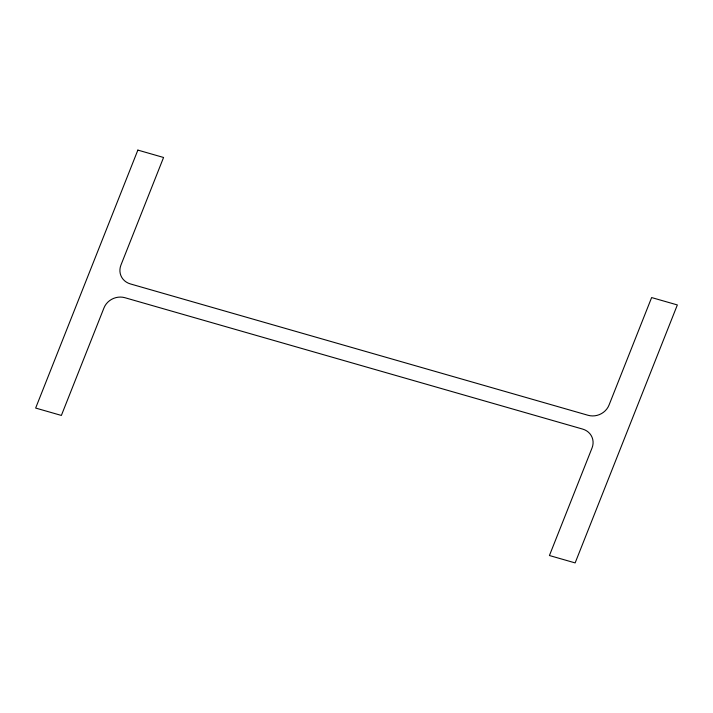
<?xml version="1.0" encoding="UTF-8"?>
<svg xmlns="http://www.w3.org/2000/svg" width="713" height="713" viewBox="0 0 713 713"><rect width="100%" height="100%" fill="white"/><g stroke="black" fill="none" stroke-linecap="round" stroke-linejoin="round"><path stroke-width="1.07" d="M137.859 150.095L35.65 408.059L61.371 415.438L103.991 307.873A16.452 14.911 -23.3 0 1 124.9 297.704L582.637 429.083A16.452 14.911 -23.3 0 1 592.048 447.951L549.429 555.525L575.141 562.905L677.35 304.941L651.629 297.562L609.009 405.127A16.452 14.911 -23.3 0 1 588.1 415.296L130.363 283.917A16.452 14.911 -23.3 0 1 120.952 265.049L163.571 157.475L137.859 150.095"/></g></svg>
